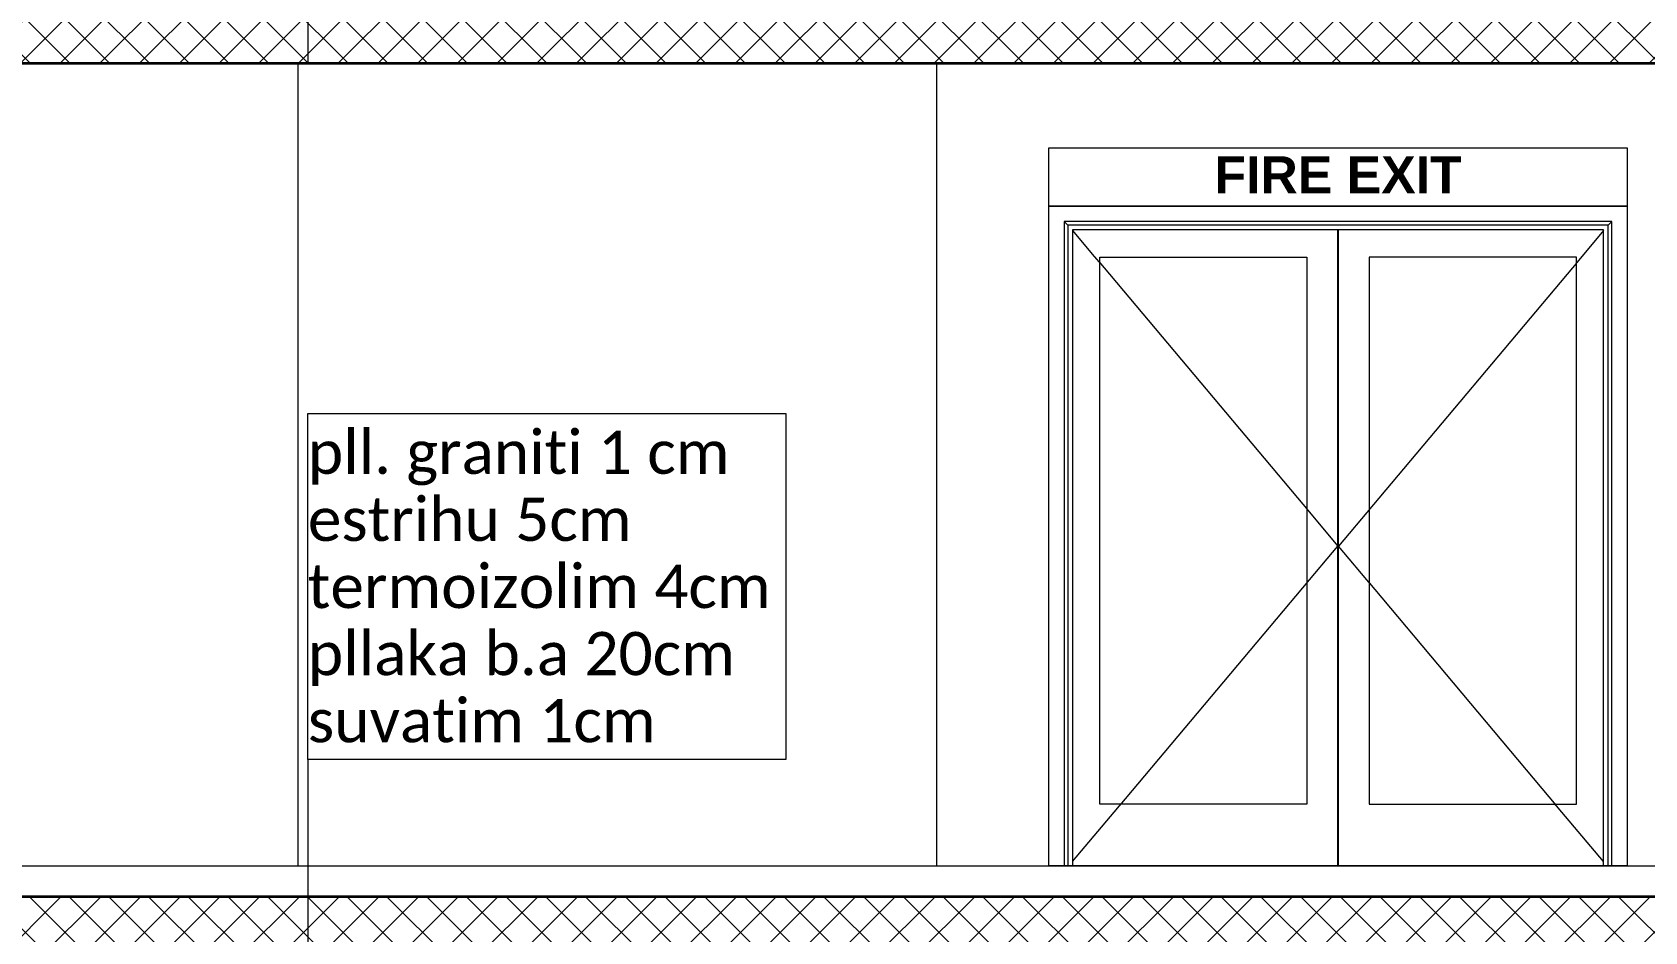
# Model space of a CAD drawing. Header units: millimetres. Extents: x -15634 to 67596, y -3027 to 55843.
# Drawn here: x 14114 to 19338, y 46782 to 49696 of the extents above; entities that cross this region are included whole.
import ezdxf

# ---------------------------------------------------------------- set-up
doc = ezdxf.new("R2010")
doc.units = ezdxf.units.MM
doc.header["$MEASUREMENT"] = 0
doc.set_wipeout_variables(frame=1)
doc.linetypes.add('Wipeout_Contour', pattern=[1000, 0, -1000])
for name, color, linetype in [('aaaa oxhakat', 7, 'Continuous'), ('Dimensioning - General', 7, 'Continuous'), ('Structural - Bearing', 7, 'Continuous'), ('Structural - Combined', 7, 'Continuous')]:
    doc.layers.add(name, color=color, linetype=linetype)
for name, color, linetype, lineweight, true_color in [('aaaa oxhakat _Pen_No__82', 7, 'Continuous', 20, 0xaaaaaa), ('Dimensioning - General_Pen_No__61', 7, 'Continuous', 20, 0x6a6a6a), ('Dimensioning - General_Pen_No__88', 7, 'Continuous', 20, 0xfd4435), ('Drawing & Figure_Pen_No__61', 7, 'Continuous', 20, 0x6a6a6a), ('Structural - Bearing_Pen_No__61', 7, 'Continuous', 20, 0x6a6a6a), ('Structural - Bearing_Pen_No__82', 7, 'Continuous', 20, 0xaaaaaa), ('Structural - Combined_Pen_No__82', 7, 'Continuous', 20, 0xaaaaaa)]:
    doc.layers.add(name, color=color, linetype=linetype, lineweight=lineweight, true_color=true_color)
for name, color, linetype, lineweight in [('Drawing & Figure_Pen_No__1', 7, 'Continuous', 13), ('Structural - Bearing_Pen_No__1', 7, 'Continuous', 13), ('Structural - Bearing_Pen_No__7', 7, 'Continuous', 35)]:
    doc.layers.add(name, color=color, linetype=linetype, lineweight=lineweight)
doc.styles.add('GENERATED_STYLE_2', font='arialbd.ttf')
doc.styles.add('GENERATED_STYLE_6', font='calibril.ttf')
doc.dimstyles.new('GENERATED_STYLE__3', dxfattribs={"dimtxt": 195.999997, "dimasz": 106.4, "dimexe": 0.18, "dimexo": 0.0625, "dimgap": 0.09, "dimtad": 1, "dimdec": 0, "dimlfac": 0.1, "dimzin": 0, "dimdsep": 46, "dimtxsty": 'GENERATED_STYLE_6', "dimblk": 'ARROWHEAD_2', "dimblk1": 'ARROWHEAD_2', "dimblk2": 'ARROWHEAD_2', "dimcen": 0.09, "dimse1": 1, "dimse2": 1, "dimclrd": 256, "dimclre": 256, "dimclrt": 256, "dimadec": 0, "dimazin": 0, "dimtfac": 1, "dimtdec": 4, "dimtmove": 0, "dimatfit": 3, "dimfxl": 1, "dimtolj": 1, "dimtzin": 0, "dimarcsym": 0})
pattern_1 = [(45, (0, 0), (-64.34671, 64.34671), []), (135, (0, 0), (64.34671, 64.34671), [])]

# ---------------------------------------------------------------- blocks, each defined once
blk = doc.blocks.new('*D66')
at = {"layer": 'Dimensioning - General_Pen_No__61', "color": 251, "linetype": 'Continuous', "lineweight": 20, "true_color": 0x6a6a6a, "transparency": 16777216}
for p, q in [((27454.4, 46936), (27594.4, 46855.2)), ((27629.4, 46895.6), (27419.4, 46895.6)), ((27524.4, 46695.6), (27524.4, 46895.6)), ((27454.4, 46736), (27594.4, 46655.2)), ((27629.4, 46695.6), (27419.4, 46695.6))]:
    blk.add_line(p, q, dxfattribs=at)
blk = doc.blocks.new('ARROWHEAD_2')
at = {"color": 0, "linetype": 'Continuous', "lineweight": 0}
for p, q in [((-0.378, -0.655), (0.378, 0.655)), ((0, 0), (-1, 0))]:
    blk.add_line(p, q, dxfattribs=at)
blk = doc.blocks.new('*D67')
at = {"layer": 'Dimensioning - General_Pen_No__61', "color": 251, "linetype": 'Continuous', "lineweight": 20, "true_color": 0x6a6a6a, "transparency": 16777216}
for p, q in [((27454.4, 49636), (27594.4, 49555.2)), ((27629.4, 49595.6), (27419.4, 49595.6)), ((27524.4, 46895.6), (27524.4, 49595.6)), ((27454.4, 46936), (27594.4, 46855.2)), ((27629.4, 46895.6), (27419.4, 46895.6))]:
    blk.add_line(p, q, dxfattribs=at)
at = {"layer": 'Dimensioning - General_Pen_No__88', "color": 20, "lineweight": 20, "true_color": 0xfd4435, "transparency": 16777216, "char_height": 196, "attachment_point": 7, "rotation": 90, "style": 'GENERATED_STYLE_6'}
for s, insert in [('\\A1;{\\pql;\\fCalibri Light|b0|i0|c0|p34;20}', (27485.2, 49237.4)), ('\\A1;{\\pql;\\fCalibri Light|b0|i0|c0|p34;270}', (27485.2, 48007.3))]:
    blk.add_mtext(s, dxfattribs=dict(at, insert=insert))
blk = doc.blocks.new('*D68')
at = {"layer": 'Dimensioning - General_Pen_No__61', "color": 251, "linetype": 'Continuous', "lineweight": 20, "true_color": 0x6a6a6a, "transparency": 16777216}
for p, q in [((27454.4, 49836), (27594.4, 49755.2)), ((27629.4, 49795.6), (27419.4, 49795.6)), ((27524.4, 49595.6), (27524.4, 49795.6)), ((27454.4, 49636), (27594.4, 49555.2)), ((27629.4, 49595.6), (27419.4, 49595.6))]:
    blk.add_line(p, q, dxfattribs=at)
blk = doc.blocks.new('*D114')
at = {"layer": 'Dimensioning - General_Pen_No__61', "color": 251, "linetype": 'Continuous', "lineweight": 20, "true_color": 0x6a6a6a, "transparency": 16777216}
for p, q in [((28004.4, 46936), (28144.4, 46855.2)), ((28179.4, 46895.6), (27969.4, 46895.6)), ((28074.4, 46695.6), (28074.4, 46895.6)), ((28004.4, 46736), (28144.4, 46655.2)), ((28179.4, 46695.6), (27969.4, 46695.6))]:
    blk.add_line(p, q, dxfattribs=at)
blk = doc.blocks.new('*D115')
at = {"layer": 'Dimensioning - General_Pen_No__61', "color": 251, "linetype": 'Continuous', "lineweight": 20, "true_color": 0x6a6a6a, "transparency": 16777216}
for p, q in [((28004.4, 49636), (28144.4, 49555.2)), ((28179.4, 49595.6), (27969.4, 49595.6)), ((28074.4, 46895.6), (28074.4, 49595.6)), ((28004.4, 46936), (28144.4, 46855.2)), ((28179.4, 46895.6), (27969.4, 46895.6))]:
    blk.add_line(p, q, dxfattribs=at)
at = {"layer": 'Dimensioning - General_Pen_No__88', "color": 20, "lineweight": 20, "true_color": 0xfd4435, "transparency": 16777216, "char_height": 196, "attachment_point": 7, "rotation": 90, "style": 'GENERATED_STYLE_6'}
for s, insert in [('\\A1;{\\pql;\\fCalibri Light|b0|i0|c0|p34;20}', (28035.2, 49237.4)), ('\\A1;{\\pql;\\fCalibri Light|b0|i0|c0|p34;270}', (28035.2, 48007.3))]:
    blk.add_mtext(s, dxfattribs=dict(at, insert=insert))
blk = doc.blocks.new('*D116')
at = {"layer": 'Dimensioning - General_Pen_No__61', "color": 251, "linetype": 'Continuous', "lineweight": 20, "true_color": 0x6a6a6a, "transparency": 16777216}
for p, q in [((28004.4, 49836), (28144.4, 49755.2)), ((28179.4, 49795.6), (27969.4, 49795.6)), ((28074.4, 49595.6), (28074.4, 49795.6)), ((28004.4, 49636), (28144.4, 49555.2)), ((28179.4, 49595.6), (27969.4, 49595.6))]:
    blk.add_line(p, q, dxfattribs=at)
blk = doc.blocks.new('*D135')
at = {"layer": 'Dimensioning - General_Pen_No__61', "color": 251, "linetype": 'Continuous', "lineweight": 20, "true_color": 0x6a6a6a, "transparency": 16777216}
for p, q in [((28554.4, 46936), (28694.4, 46855.2)), ((28729.4, 46895.6), (28519.4, 46895.6)), ((28624.4, 43995.6), (28624.4, 46895.6)), ((28554.4, 44036), (28694.4, 43955.2)), ((28729.4, 43995.6), (28519.4, 43995.6))]:
    blk.add_line(p, q, dxfattribs=at)
at = {"layer": 'Dimensioning - General_Pen_No__88', "color": 20, "lineweight": 20, "true_color": 0xfd4435, "transparency": 16777216, "insert": (28585.2, 45207.3), "char_height": 196, "attachment_point": 7, "rotation": 90, "style": 'GENERATED_STYLE_6'}
blk.add_mtext('\\A1;{\\pql;\\fCalibri Light|b0|i0|c0|p34;290}', dxfattribs=at)
blk = doc.blocks.new('*D136')
at = {"layer": 'Dimensioning - General_Pen_No__61', "color": 251, "linetype": 'Continuous', "lineweight": 20, "true_color": 0x6a6a6a, "transparency": 16777216}
for p, q in [((28554.4, 49836), (28694.4, 49755.2)), ((28729.4, 49795.6), (28519.4, 49795.6)), ((28624.4, 46895.6), (28624.4, 49795.6)), ((28554.4, 46936), (28694.4, 46855.2)), ((28729.4, 46895.6), (28519.4, 46895.6))]:
    blk.add_line(p, q, dxfattribs=at)
at = {"layer": 'Dimensioning - General_Pen_No__88', "color": 20, "lineweight": 20, "true_color": 0xfd4435, "transparency": 16777216, "insert": (28585.2, 48107.3), "char_height": 196, "attachment_point": 7, "rotation": 90, "style": 'GENERATED_STYLE_6'}
blk.add_mtext('\\A1;{\\pql;\\fCalibri Light|b0|i0|c0|p34;290}', dxfattribs=at)
blk = doc.blocks.new('*D162')
at = {"layer": 'Dimensioning - General_Pen_No__61', "color": 251, "linetype": 'Continuous', "lineweight": 20, "true_color": 0x6a6a6a, "transparency": 16777216}
for p, q in [((34964.9, 46936), (35104.9, 46855.2)), ((35139.9, 46895.6), (34929.9, 46895.6)), ((35034.9, 46695.6), (35034.9, 46895.6)), ((34964.9, 46736), (35104.9, 46655.2)), ((35139.9, 46695.6), (34929.9, 46695.6))]:
    blk.add_line(p, q, dxfattribs=at)
blk = doc.blocks.new('*D163')
at = {"layer": 'Dimensioning - General_Pen_No__61', "color": 251, "linetype": 'Continuous', "lineweight": 20, "true_color": 0x6a6a6a, "transparency": 16777216}
for p, q in [((34964.9, 49636), (35104.9, 49555.2)), ((35139.9, 49595.6), (34929.9, 49595.6)), ((35034.9, 46895.6), (35034.9, 49595.6)), ((34964.9, 46936), (35104.9, 46855.2)), ((35139.9, 46895.6), (34929.9, 46895.6))]:
    blk.add_line(p, q, dxfattribs=at)
at = {"layer": 'Dimensioning - General_Pen_No__88', "color": 20, "lineweight": 20, "true_color": 0xfd4435, "transparency": 16777216, "char_height": 196, "attachment_point": 7, "rotation": 90, "style": 'GENERATED_STYLE_6'}
for s, insert in [('\\A1;{\\pql;\\fCalibri Light|b0|i0|c0|p34;20}', (34995.7, 49237.4)), ('\\A1;{\\pql;\\fCalibri Light|b0|i0|c0|p34;270}', (34995.7, 48007.3))]:
    blk.add_mtext(s, dxfattribs=dict(at, insert=insert))
blk = doc.blocks.new('*D164')
at = {"layer": 'Dimensioning - General_Pen_No__61', "color": 251, "linetype": 'Continuous', "lineweight": 20, "true_color": 0x6a6a6a, "transparency": 16777216}
for p, q in [((34964.9, 49836), (35104.9, 49755.2)), ((35139.9, 49795.6), (34929.9, 49795.6)), ((35034.9, 49595.6), (35034.9, 49795.6)), ((34964.9, 49636), (35104.9, 49555.2)), ((35139.9, 49595.6), (34929.9, 49595.6))]:
    blk.add_line(p, q, dxfattribs=at)
blk = doc.blocks.new('*D210')
at = {"layer": 'Dimensioning - General_Pen_No__61', "color": 251, "linetype": 'Continuous', "lineweight": 20, "true_color": 0x6a6a6a, "transparency": 16777216}
for p, q in [((35514.9, 46936), (35654.9, 46855.2)), ((35689.9, 46895.6), (35479.9, 46895.6)), ((35584.9, 46695.6), (35584.9, 46895.6)), ((35514.9, 46736), (35654.9, 46655.2)), ((35689.9, 46695.6), (35479.9, 46695.6))]:
    blk.add_line(p, q, dxfattribs=at)
blk = doc.blocks.new('*D211')
at = {"layer": 'Dimensioning - General_Pen_No__61', "color": 251, "linetype": 'Continuous', "lineweight": 20, "true_color": 0x6a6a6a, "transparency": 16777216}
for p, q in [((35514.9, 49636), (35654.9, 49555.2)), ((35689.9, 49595.6), (35479.9, 49595.6)), ((35584.9, 46895.6), (35584.9, 49595.6)), ((35514.9, 46936), (35654.9, 46855.2)), ((35689.9, 46895.6), (35479.9, 46895.6))]:
    blk.add_line(p, q, dxfattribs=at)
at = {"layer": 'Dimensioning - General_Pen_No__88', "color": 20, "lineweight": 20, "true_color": 0xfd4435, "transparency": 16777216, "char_height": 196, "attachment_point": 7, "rotation": 90, "style": 'GENERATED_STYLE_6'}
for s, insert in [('\\A1;{\\pql;\\fCalibri Light|b0|i0|c0|p34;20}', (35545.7, 49237.4)), ('\\A1;{\\pql;\\fCalibri Light|b0|i0|c0|p34;270}', (35545.7, 48007.3))]:
    blk.add_mtext(s, dxfattribs=dict(at, insert=insert))
blk = doc.blocks.new('*D212')
at = {"layer": 'Dimensioning - General_Pen_No__61', "color": 251, "linetype": 'Continuous', "lineweight": 20, "true_color": 0x6a6a6a, "transparency": 16777216}
for p, q in [((35514.9, 49836), (35654.9, 49755.2)), ((35689.9, 49795.6), (35479.9, 49795.6)), ((35584.9, 49595.6), (35584.9, 49795.6)), ((35514.9, 49636), (35654.9, 49555.2)), ((35689.9, 49595.6), (35479.9, 49595.6))]:
    blk.add_line(p, q, dxfattribs=at)
blk = doc.blocks.new('*D231')
at = {"layer": 'Dimensioning - General_Pen_No__61', "color": 251, "linetype": 'Continuous', "lineweight": 20, "true_color": 0x6a6a6a, "transparency": 16777216}
for p, q in [((36064.9, 46936), (36204.9, 46855.2)), ((36239.9, 46895.6), (36029.9, 46895.6)), ((36134.9, 43995.6), (36134.9, 46895.6)), ((36064.9, 44036), (36204.9, 43955.2)), ((36239.9, 43995.6), (36029.9, 43995.6))]:
    blk.add_line(p, q, dxfattribs=at)
at = {"layer": 'Dimensioning - General_Pen_No__88', "color": 20, "lineweight": 20, "true_color": 0xfd4435, "transparency": 16777216, "insert": (36095.7, 45207.3), "char_height": 196, "attachment_point": 7, "rotation": 90, "style": 'GENERATED_STYLE_6'}
blk.add_mtext('\\A1;{\\pql;\\fCalibri Light|b0|i0|c0|p34;290}', dxfattribs=at)
blk = doc.blocks.new('*D232')
at = {"layer": 'Dimensioning - General_Pen_No__61', "color": 251, "linetype": 'Continuous', "lineweight": 20, "true_color": 0x6a6a6a, "transparency": 16777216}
for p, q in [((36064.9, 49836), (36204.9, 49755.2)), ((36239.9, 49795.6), (36029.9, 49795.6)), ((36134.9, 46895.6), (36134.9, 49795.6)), ((36064.9, 46936), (36204.9, 46855.2)), ((36239.9, 46895.6), (36029.9, 46895.6))]:
    blk.add_line(p, q, dxfattribs=at)
at = {"layer": 'Dimensioning - General_Pen_No__88', "color": 20, "lineweight": 20, "true_color": 0xfd4435, "transparency": 16777216, "insert": (36095.7, 48107.3), "char_height": 196, "attachment_point": 7, "rotation": 90, "style": 'GENERATED_STYLE_6'}
blk.add_mtext('\\A1;{\\pql;\\fCalibri Light|b0|i0|c0|p34;290}', dxfattribs=at)

msp = doc.modelspace()

# ---------------------------------------------------------------- texts
at = {"layer": 'Drawing & Figure_Pen_No__1', "color": 7, "linetype": 'Continuous', "lineweight": 13, "insert": (18344.4, 49173.8), "char_height": 120, "attachment_point": 8, "style": 'GENERATED_STYLE_2'}
msp.add_mtext('\\A1;{\\pqc;\\fArial|b1|i0|c0|p34;FIRE EXIT}', dxfattribs=at)

# ---------------------------------------------------------------- wipeouts: each hides what was drawn before it
at = {"color": 254, "linetype": 'Wipeout_Contour', "lineweight": 0, "ltscale": 202292.435591}
msp.add_wipeout([(15344.4, 49595.6), (14974.4, 49595.6), (14974.4, 46895.6), (15344.4, 46895.6)], dxfattribs=at).dxf.layer = 'aaaa oxhakat'
at = {"color": 254, "linetype": 'Wipeout_Contour', "lineweight": 0, "ltscale": 204452.92909}
msp.add_wipeout([(17469.4, 49070.6), (17457.4, 49082.6), (17457.4, 46995.6), (17469.4, 46995.6)], dxfattribs=at).dxf.layer = 'Structural - Bearing'
at = {"color": 254, "linetype": 'Wipeout_Contour', "lineweight": 0, "ltscale": 206967.866551}
msp.add_wipeout([(19219.4, 46995.6), (19231.4, 46995.6), (19231.4, 49082.6), (19219.4, 49070.6)], dxfattribs=at).dxf.layer = 'Structural - Bearing'
at = {"color": 254, "linetype": 'Wipeout_Contour', "lineweight": 0, "ltscale": 206780.748813}
msp.add_wipeout([(18343.4, 48430.9), (18343.4, 48230.9), (18345.4, 48230.9), (18345.4, 48430.9)], dxfattribs=at).dxf.layer = 'Structural - Combined'

# ---------------------------------------------------------------- next in the draw order: linework, layer by layer
at = {"layer": 'Structural - Bearing_Pen_No__61', "color": 251, "linetype": 'Continuous', "lineweight": 20, "true_color": 0x6a6a6a}
for points in [[(15007.1, 50240.4), (15007.1, 49595.6)], [(15007.1, 47340.4), (15007.1, 46695.6)]]:
    msp.add_lwpolyline(points, dxfattribs=at)

# ---------------------------------------------------------------- next in the draw order: wipeouts: each hides what was drawn before it
at = {"color": 254, "linetype": 'Wipeout_Contour', "lineweight": 0, "ltscale": 201573.72667}
msp.add_wipeout([(14974.4, 49595.6), (14114.4, 49595.6), (14114.4, 46895.6), (14974.4, 46895.6)], dxfattribs=at).dxf.layer = 'Structural - Bearing'
at = {"color": 254, "linetype": 'Wipeout_Contour', "lineweight": 0, "ltscale": 203596.83347}
msp.add_wipeout([(15344.4, 46895.6), (17044.4, 46895.6), (17044.4, 49595.6), (15344.4, 49595.6)], dxfattribs=at).dxf.layer = 'Structural - Bearing'
at = {"color": 254, "linetype": 'Wipeout_Contour', "lineweight": 0, "ltscale": 260615.510353}
msp.add_wipeout([(18343.4, 49055.6), (18343.4, 48430.9), (18345.4, 48430.9), (18345.4, 48967.6), (18345.4, 49055.6)], dxfattribs=at).dxf.layer = 'Structural - Bearing'
at = {"color": 254, "linetype": 'Wipeout_Contour', "lineweight": 0, "ltscale": 206153.92113}
msp.add_wipeout([(18343.4, 48095.6), (18345.4, 48095.6), (18345.4, 48230.9), (18343.4, 48230.9)], dxfattribs=at).dxf.layer = 'Structural - Bearing'

# ---------------------------------------------------------------- next in the draw order: hatches: boundary and pattern name
at = {"layer": 'Structural - Bearing_Pen_No__1', "linetype": 'Continuous', "lineweight": 13}
h = msp.add_hatch(dxfattribs=at)
h.set_pattern_fill('CONCRETE_BLOCK', style=0, pattern_type=2)
h.set_pattern_definition(pattern_1)
h.paths.add_polyline_path([(44144.4, 49595.6), (44144.4, 49795.6), (-655.6, 49795.6), (-655.6, 49595.6)])
h = msp.add_hatch(dxfattribs=at)
h.set_pattern_fill('CONCRETE_BLOCK', style=0, pattern_type=2)
h.set_pattern_definition(pattern_1)
h.paths.add_polyline_path([(-655.6, 46695.6), (44144.4, 46695.6), (44144.4, 46895.6), (-655.6, 46895.6)])

# ---------------------------------------------------------------- next in the draw order: linework, layer by layer
at = {"layer": 'aaaa oxhakat _Pen_No__82', "color": 253, "linetype": 'Continuous', "lineweight": 20, "true_color": 0xaaaaaa}
msp.add_line((14974.4, 49595.6), (14974.4, 46995.6), dxfattribs=at)
at = {"layer": 'Drawing & Figure_Pen_No__61', "color": 251, "linetype": 'Continuous', "lineweight": 20, "true_color": 0x6a6a6a, "flags": 128}
msp.add_lwpolyline([(15007.1, 48460.4), (16555.5, 48460.4), (16555.5, 47340.4), (15007.1, 47340.4)], close=True, dxfattribs=at)
at = {"layer": 'Structural - Bearing_Pen_No__1', "color": 7, "linetype": 'Continuous', "lineweight": 13}
for p, q in [((-655.6, 49595.6), (44144.4, 49595.6)), ((6604.4, 46895.6), (36884.4, 46895.6))]:
    msp.add_line(p, q, dxfattribs=at)
at = {"layer": 'Structural - Bearing_Pen_No__7', "color": 7, "linetype": 'Continuous', "lineweight": 35, "flags": 128}
for points in [[(44144.4, 49595.6), (44144.4, 49795.6), (-655.6, 49795.6), (-655.6, 49595.6)], [(-655.6, 46695.6), (44144.4, 46695.6), (44144.4, 46895.6), (-655.6, 46895.6)]]:
    msp.add_lwpolyline(points, close=True, dxfattribs=at)
at = {"layer": 'Structural - Bearing_Pen_No__82', "color": 253, "linetype": 'Continuous', "lineweight": 20, "true_color": 0xaaaaaa}
msp.add_line((17044.4, 46995.6), (17044.4, 49595.6), dxfattribs=at)

# ---------------------------------------------------------------- next in the draw order: texts
at = {"layer": 'Drawing & Figure_Pen_No__61', "color": 251, "linetype": 'Continuous', "lineweight": 20, "true_color": 0x6a6a6a, "insert": (15007.1, 47394.5), "char_height": 140, "attachment_point": 7, "line_spacing_factor": 0.931144, "style": 'GENERATED_STYLE_6'}
msp.add_mtext('\\A1;{\\pql;\\fCalibri Light|b0|i0|c0|p34;pll. graniti 1 cm\\P\\pql;\\fCalibri Light|b0|i0|c0|p34;estrihu 5cm\\P\\pql;\\fCalibri Light|b0|i0|c0|p34;termoizolim 4cm\\P\\pql;\\fCalibri Light|b0|i0|c0|p34;pllaka b.a 20cm\\P\\pql;\\fCalibri Light|b0|i0|c0|p34;suvatim 1cm}', dxfattribs=at)

# ---------------------------------------------------------------- next in the draw order: dimensions: what is measured, and where the dimension line sits
at = {"layer": 'Dimensioning - General', "color": 251, "linetype": 'Continuous', "lineweight": 20, "true_color": 0x6a6a6a}
for base, p1, p2, picture, middle in [((28074.4, 49795.6), (-273.2, 49595.6), (-273.2, 49795.6), '*D116', (27937.2, 49386.8)), ((27524.4, 49795.6), (117.4, 49595.6), (136, 49795.6), '*D68', (27387.2, 49386.8)), ((35584.9, 49795.6), (7237.3, 49595.6), (7237.3, 49795.6), '*D212', (35447.7, 49386.8)), ((35034.9, 49795.6), (7627.9, 49595.6), (7646.5, 49795.6), '*D164', (34897.7, 49386.8)), ((28074.4, 46895.6), (-159, 46695.6), (-176.6, 46895.6), '*D114', (27937.2, 46486.8)), ((27524.4, 46895.6), (-57.7, 46695.6), (-77, 46895.6), '*D66', (27387.2, 46486.8)), ((28624.4, 46895.6), (2130.6, 43995.6), (2253.6, 46895.6), '*D135', (28487.2, 45431.4)), ((35584.9, 46895.6), (7351.5, 46695.6), (7333.9, 46895.6), '*D210', (35447.7, 46486.8)), ((35034.9, 46895.6), (7452.8, 46695.6), (7433.5, 46895.6), '*D162', (34897.7, 46486.8)), ((36134.9, 46895.6), (9641.1, 43995.6), (9764.1, 46895.6), '*D231', (35997.7, 45431.4))]:
    dim = msp.add_linear_dim(base=base, p1=p1, p2=p2, angle=90, dimstyle='GENERATED_STYLE__3', dxfattribs=at)
    dim.commit()
    dim.dimension.update_dxf_attribs({"geometry": picture, "text_midpoint": middle, "dimtype": 160, "text_rotation": 90})

# ---------------------------------------------------------------- next in the draw order: wipeouts: each hides what was drawn before it
at = {"color": 254, "linetype": 'Wipeout_Contour', "lineweight": 0, "ltscale": 209598.079315}
msp.add_wipeout([(19231.4, 49082.6), (17457.4, 49082.6), (17469.4, 49070.6), (19219.4, 49070.6)], dxfattribs=at).dxf.layer = 'Structural - Bearing'
at = {"color": 254, "linetype": 'Wipeout_Contour', "lineweight": 0, "ltscale": 205854.346335}
msp.add_wipeout([(18343.4, 48070.6), (18345.4, 48070.6), (18345.4, 48095.6), (18343.4, 48095.6)], dxfattribs=at).dxf.layer = 'Structural - Bearing'

# ---------------------------------------------------------------- next in the draw order: wipeouts: each hides what was drawn before it
at = {"color": 254, "linetype": 'Wipeout_Contour', "lineweight": 0, "ltscale": 204469.018479}
msp.add_wipeout([(17407.4, 49132.6), (17407.4, 46995.6), (17457.4, 46995.6), (17457.4, 49082.6)], dxfattribs=at).dxf.layer = 'Structural - Bearing'
at = {"color": 254, "linetype": 'Wipeout_Contour', "lineweight": 0, "ltscale": 207071.703542}
msp.add_wipeout([(19281.4, 46995.6), (19281.4, 49132.6), (19231.4, 49082.6), (19231.4, 46995.6)], dxfattribs=at).dxf.layer = 'Structural - Bearing'
at = {"color": 254, "linetype": 'Wipeout_Contour', "lineweight": 0, "ltscale": 205714.208461}
msp.add_wipeout([(18343.4, 48070.6), (18343.4, 48020.6), (18345.4, 48020.6), (18345.4, 48070.6)], dxfattribs=at).dxf.layer = 'Structural - Bearing'

# ---------------------------------------------------------------- next in the draw order: wipeouts: each hides what was drawn before it
at = {"color": 254, "linetype": 'Wipeout_Contour', "lineweight": 0, "ltscale": 209716.106565}
msp.add_wipeout([(19281.4, 49132.6), (17407.4, 49132.6), (17457.4, 49082.6), (19231.4, 49082.6)], dxfattribs=at).dxf.layer = 'Structural - Bearing'
at = {"color": 254, "linetype": 'Wipeout_Contour', "lineweight": 0, "ltscale": 204431.832396}
msp.add_wipeout([(17469.4, 46995.6), (17484.4, 46995.6), (17484.4, 49055.6), (17469.4, 49055.6)], dxfattribs=at).dxf.layer = 'Structural - Bearing'
at = {"color": 254, "linetype": 'Wipeout_Contour', "lineweight": 0, "ltscale": 206908.698857}
msp.add_wipeout([(19204.4, 49055.6), (19204.4, 46995.6), (19219.4, 46995.6), (19219.4, 49055.6)], dxfattribs=at).dxf.layer = 'Structural - Bearing'
at = {"color": 254, "linetype": 'Wipeout_Contour', "lineweight": 0, "ltscale": 254343.676217}
msp.add_wipeout([(18343.4, 46995.6), (18345.4, 46995.6), (18345.4, 47195.6), (18345.4, 48020.6), (18343.4, 48020.6)], dxfattribs=at).dxf.layer = 'Structural - Bearing'

# ---------------------------------------------------------------- next in the draw order: linework, layer by layer
at = {"layer": 'Drawing & Figure_Pen_No__1', "color": 7, "linetype": 'Continuous', "lineweight": 13, "flags": 128}
msp.add_lwpolyline([(17407.4, 49321.2), (19281.4, 49321.2), (19281.4, 49132.6), (17407.4, 49132.6)], close=True, dxfattribs=at)
at = {"layer": 'Structural - Bearing_Pen_No__82', "color": 253, "linetype": 'Continuous', "lineweight": 20, "true_color": 0xaaaaaa}
for p, q in [((17407.4, 46995.6), (17407.4, 49132.6)), ((17407.4, 49132.6), (19281.4, 49132.6)), ((19281.4, 49132.6), (19281.4, 46995.6)), ((17457.4, 46995.6), (17407.4, 46995.6)), ((19281.4, 46995.6), (19231.4, 46995.6))]:
    msp.add_line(p, q, dxfattribs=at)

# ---------------------------------------------------------------- next in the draw order: wipeouts: each hides what was drawn before it
at = {"color": 254, "linetype": 'Wipeout_Contour', "lineweight": 0, "ltscale": 314305.292842}
msp.add_wipeout([(19219.4, 49070.6), (17469.4, 49070.6), (17469.4, 49055.6), (17484.4, 49055.6), (19204.4, 49055.6), (19219.4, 49055.6)], dxfattribs=at).dxf.layer = 'Structural - Bearing'
at = {"color": 254, "linetype": 'Wipeout_Contour', "lineweight": 0, "ltscale": 204711.615763}
msp.add_wipeout([(17572.4, 48967.6), (17484.4, 48967.6), (17484.4, 47195.6), (17572.4, 47195.6)], dxfattribs=at).dxf.layer = 'Structural - Bearing'
at = {"color": 254, "linetype": 'Wipeout_Contour', "lineweight": 0, "ltscale": 205780.042488}
msp.add_wipeout([(18343.4, 47195.6), (18343.4, 48967.6), (18243.4, 48967.6), (18243.4, 47195.6)], dxfattribs=at).dxf.layer = 'Structural - Bearing'
at = {"color": 254, "linetype": 'Wipeout_Contour', "lineweight": 0, "ltscale": 207038.906333}
msp.add_wipeout([(19116.4, 47195.6), (19204.4, 47195.6), (19204.4, 48967.6), (19116.4, 48967.6)], dxfattribs=at).dxf.layer = 'Structural - Bearing'

# ---------------------------------------------------------------- next in the draw order: linework, layer by layer
at = {"layer": 'Structural - Bearing_Pen_No__82', "color": 253, "linetype": 'Continuous', "lineweight": 20, "true_color": 0xaaaaaa}
for p, q in [((17457.4, 49082.6), (17457.4, 46995.6)), ((19231.4, 49082.6), (17457.4, 49082.6)), ((19231.4, 46995.6), (19231.4, 49082.6))]:
    msp.add_line(p, q, dxfattribs=at)

# ---------------------------------------------------------------- next in the draw order: wipeouts: each hides what was drawn before it
at = {"color": 254, "linetype": 'Wipeout_Contour', "lineweight": 0, "ltscale": 313017.196854}
msp.add_wipeout([(18343.4, 49055.6), (17484.4, 49055.6), (17484.4, 48967.6), (17572.4, 48967.6), (18243.4, 48967.6), (18343.4, 48967.6)], dxfattribs=at).dxf.layer = 'Structural - Bearing'
at = {"color": 254, "linetype": 'Wipeout_Contour', "lineweight": 0, "ltscale": 302517.166958}
msp.add_wipeout([(17484.4, 46995.6), (18343.4, 46995.6), (18343.4, 47195.6), (18243.4, 47195.6), (17572.4, 47195.6), (17484.4, 47195.6)], dxfattribs=at).dxf.layer = 'Structural - Bearing'

# ---------------------------------------------------------------- next in the draw order: linework, layer by layer
at = {"layer": 'Structural - Bearing_Pen_No__82', "color": 253, "linetype": 'Continuous', "lineweight": 20, "true_color": 0xaaaaaa}
for p, q in [((17457.4, 49082.6), (17469.4, 49070.6)), ((17469.4, 49070.6), (17469.4, 46995.6)), ((17484.4, 49055.6), (17484.4, 46995.6)), ((17469.4, 46995.6), (17457.4, 46995.6))]:
    msp.add_line(p, q, dxfattribs=at)

# ---------------------------------------------------------------- next in the draw order: wipeouts: each hides what was drawn before it
at = {"color": 254, "linetype": 'Wipeout_Contour', "lineweight": 0, "ltscale": 205240.405026}
msp.add_wipeout([(17572.4, 47195.6), (18243.4, 47195.6), (18243.4, 48967.6), (17572.4, 48967.6)], dxfattribs=at).dxf.layer = 'Structural - Bearing'
at = {"color": 254, "linetype": 'Wipeout_Contour', "lineweight": 0, "ltscale": 205925.514024}
msp.add_wipeout([(18345.4, 47195.6), (18445.4, 47195.6), (18445.4, 48967.6), (18345.4, 48967.6)], dxfattribs=at).dxf.layer = 'Structural - Bearing'

# ---------------------------------------------------------------- next in the draw order: linework, layer by layer
at = {"layer": 'Structural - Bearing_Pen_No__82', "color": 253, "linetype": 'Continuous', "lineweight": 20, "true_color": 0xaaaaaa}
for p, q in [((17572.4, 47195.6), (17572.4, 48967.6)), ((17572.4, 48967.6), (18243.4, 48967.6)), ((18243.4, 48967.6), (18243.4, 47195.6)), ((18345.4, 48095.6), (18343.4, 48095.6)), ((18345.4, 48070.6), (18343.4, 48070.6)), ((18343.4, 48020.6), (18345.4, 48020.6)), ((18243.4, 47195.6), (17572.4, 47195.6))]:
    msp.add_line(p, q, dxfattribs=at)
at = {"layer": 'Structural - Combined_Pen_No__82', "color": 253, "linetype": 'Continuous', "lineweight": 20, "true_color": 0xaaaaaa}
for p, q in [((18343.4, 48430.9), (18345.4, 48430.9)), ((18343.4, 48230.9), (18345.4, 48230.9))]:
    msp.add_line(p, q, dxfattribs=at)

# ---------------------------------------------------------------- next in the draw order: wipeouts: each hides what was drawn before it
at = {"color": 254, "linetype": 'Wipeout_Contour', "lineweight": 0, "ltscale": 314836.76932}
msp.add_wipeout([(19204.4, 49055.6), (18345.4, 49055.6), (18345.4, 48967.6), (18445.4, 48967.6), (19116.4, 48967.6), (19204.4, 48967.6)], dxfattribs=at).dxf.layer = 'Structural - Bearing'
at = {"color": 254, "linetype": 'Wipeout_Contour', "lineweight": 0, "ltscale": 304399.494102}
msp.add_wipeout([(18345.4, 46995.6), (19204.4, 46995.6), (19204.4, 47195.6), (19116.4, 47195.6), (18445.4, 47195.6), (18345.4, 47195.6)], dxfattribs=at).dxf.layer = 'Structural - Bearing'

# ---------------------------------------------------------------- next in the draw order: linework, layer by layer
at = {"layer": 'Structural - Bearing_Pen_No__61', "color": 251, "linetype": 'Continuous', "lineweight": 20, "true_color": 0x6a6a6a}
msp.add_lwpolyline([(6604.4, 46995.6), (36884.4, 46995.6)], dxfattribs=at)
at = {"layer": 'Structural - Bearing_Pen_No__82', "color": 253, "linetype": 'Continuous', "lineweight": 20, "true_color": 0xaaaaaa}
for p, q in [((19219.4, 49070.6), (17469.4, 49070.6)), ((19204.4, 49055.6), (17484.4, 49055.6)), ((17484.4, 49053.3), (18343.4, 48031.6)), ((18343.4, 48967.6), (18343.4, 49055.6)), ((18345.4, 48967.6), (18345.4, 49055.6)), ((19204.4, 46995.6), (19204.4, 49055.6)), ((19219.4, 49070.6), (19231.4, 49082.6)), ((19219.4, 46995.6), (19219.4, 49070.6)), ((18343.4, 47195.6), (18343.4, 48967.6)), ((18345.4, 47195.6), (18345.4, 48967.6)), ((17484.4, 47009.9), (18343.4, 48031.6)), ((18343.4, 46995.6), (18343.4, 47195.6)), ((18345.4, 46995.6), (18345.4, 47195.6)), ((19219.4, 46995.6), (17469.4, 46995.6)), ((19231.4, 46995.6), (19219.4, 46995.6))]:
    msp.add_line(p, q, dxfattribs=at)

# ---------------------------------------------------------------- next in the draw order: wipeouts: each hides what was drawn before it
at = {"color": 254, "linetype": 'Wipeout_Contour', "lineweight": 0, "ltscale": 206485.363722}
msp.add_wipeout([(19116.4, 47195.6), (19116.4, 48967.6), (18445.4, 48967.6), (18445.4, 47195.6)], dxfattribs=at).dxf.layer = 'Structural - Bearing'

# ---------------------------------------------------------------- next in the draw order: linework, layer by layer
at = {"layer": 'Structural - Bearing_Pen_No__82', "color": 253, "linetype": 'Continuous', "lineweight": 20, "true_color": 0xaaaaaa}
for p, q in [((19204.4, 49053.3), (18345.4, 48031.6)), ((18445.4, 48967.6), (18445.4, 47195.6)), ((19116.4, 48967.6), (18445.4, 48967.6)), ((19116.4, 47195.6), (19116.4, 48967.6)), ((19204.4, 47009.9), (18345.4, 48031.6)), ((18445.4, 47195.6), (19116.4, 47195.6))]:
    msp.add_line(p, q, dxfattribs=at)

# ---------------------------------------------------------------- next in the draw order: dimensions: what is measured, and where the dimension line sits
at = {"layer": 'Dimensioning - General', "color": 251, "linetype": 'Continuous', "lineweight": 20, "true_color": 0x6a6a6a}
for base, p1, p2, picture, middle in [((28624.4, 49795.6), (2253.6, 46895.6), (2139.4, 49795.6), '*D136', (28487.2, 48331.4)), ((36134.9, 49795.6), (9764.1, 46895.6), (9649.9, 49795.6), '*D232', (35997.7, 48331.4)), ((28074.4, 49595.6), (-176.6, 46895.6), (-273.2, 49595.6), '*D115', (27937.2, 48231.4)), ((27524.4, 49595.6), (-77, 46895.6), (117.4, 49595.6), '*D67', (27387.2, 48231.4)), ((35584.9, 49595.6), (7333.9, 46895.6), (7237.3, 49595.6), '*D211', (35447.7, 48231.4)), ((35034.9, 49595.6), (7433.5, 46895.6), (7627.9, 49595.6), '*D163', (34897.7, 48231.4))]:
    dim = msp.add_linear_dim(base=base, p1=p1, p2=p2, angle=90, dimstyle='GENERATED_STYLE__3', dxfattribs=at)
    dim.commit()
    dim.dimension.update_dxf_attribs({"geometry": picture, "text_midpoint": middle, "dimtype": 160, "text_rotation": 90})

doc.saveas('drawing.dxf')
